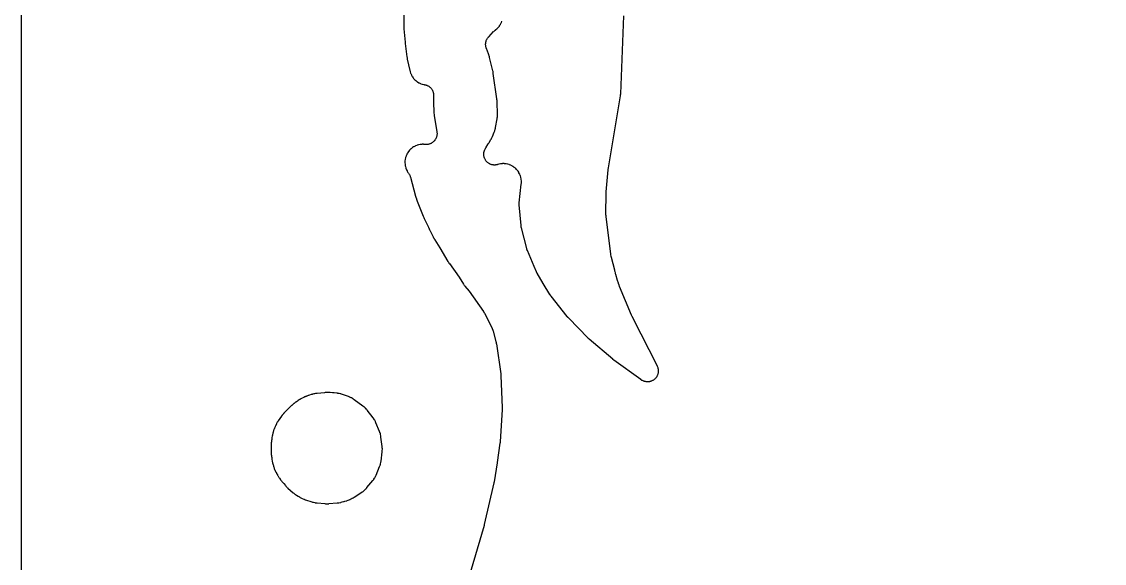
# Model space of a CAD drawing. Header units: millimetres. Extents: x 0 to 300, y 0 to 300.
# Drawn here: x -0.1 to 150, y 75 to 150 of the extents above; entities that cross this region are included whole.
import ezdxf

# ---------------------------------------------------------------- set-up
doc = ezdxf.new("R2010")
doc.units = ezdxf.units.MM
doc.layers.add('CUT', color=7, linetype='CONTINUOUS')

msp = doc.modelspace()

# ---------------------------------------------------------------- linework, layer by layer
at = {"layer": 'CUT'}
for points in [[(298.5102, -0.0625), (1.4375, -0.0625), (0.5522, -0.0625), (0.4788, -0.0589), (0.4206, -0.0503), (0.3635, -0.036), (0.3082, -0.0162), (0.255, 0.009), (0.2046, 0.0392), (0.1573, 0.0743), (0.1137, 0.1137), (0.0743, 0.1573), (0.0392, 0.2046), (0.009, 0.255), (-0.0162, 0.3082), (-0.036, 0.3635), (-0.0503, 0.4206), (-0.0589, 0.4788), (-0.0625, 0.5522), (-0.0625, 1.4375), (-0.0625, 298.5625)], [(52.8816, 151.1043), (52.9049, 149.32), (52.9052, 149.3063), (52.9084, 149.2168), (52.9091, 149.203), (52.9118, 149.1568), (52.9133, 149.1129), (52.9139, 149.0991), (52.9189, 149.0095), (52.9198, 148.9957), (53.0641, 147.1645), (53.0647, 147.1571), (53.0694, 147.1057), (53.0702, 147.0978), (53.0769, 147.0338), (53.0777, 147.026), (53.0837, 146.9755), (53.0847, 146.9672), (53.3266, 145.1339), (53.3284, 145.121), (53.3412, 145.0379), (53.3433, 145.0252), (53.3616, 144.9212), (53.364, 144.9084), (53.3804, 144.8259), (53.383, 144.8133), (53.7278, 143.2527), (53.7313, 143.2379), (53.755, 143.1421), (53.7589, 143.1274), (53.7746, 143.0702), (53.7834, 143.0411), (53.8444, 142.8562), (53.8663, 142.7996), (53.9446, 142.6243), (53.9721, 142.5701), (54.0677, 142.4036), (54.1006, 142.3525), (54.2126, 142.1966), (54.2505, 142.1491), (54.3776, 142.0052), (54.4201, 141.9618), (54.5611, 141.8315), (54.6078, 141.7926), (54.7613, 141.6773), (54.8116, 141.6433), (54.976, 141.5441), (55.0295, 141.5153), (55.2031, 141.4332), (55.2592, 141.4101), (55.4402, 141.3459), (55.4984, 141.3286), (55.6858, 141.2829), (55.7305, 141.2737), (55.7333, 141.2733), (55.7555, 141.2693), (55.8434, 141.2526), (55.9315, 141.2311), (55.9894, 141.2139), (56.0749, 141.1836), (56.1308, 141.1607), (56.2129, 141.122), (56.2661, 141.0935), (56.3439, 141.0467), (56.394, 141.013), (56.4666, 140.9587), (56.5131, 140.9201), (56.5799, 140.8587), (56.6222, 140.8157), (56.6825, 140.7479), (56.7203, 140.7008), (56.7735, 140.6272), (56.8063, 140.5766), (56.8518, 140.4981), (56.8794, 140.4443), (56.9167, 140.3617), (56.9388, 140.3054), (56.9676, 140.2194), (56.9839, 140.1612), (57.0039, 140.0728), (57.0142, 140.0132), (57.0252, 139.9232), (57.0295, 139.8629), (57.0314, 139.7722), (57.0289, 139.6892), (57.0264, 139.6439), (56.9974, 139.2823), (56.9961, 139.263), (56.9901, 139.1375), (56.9895, 139.1181), (56.987, 138.9605), (56.987, 138.9412), (56.9891, 138.8155), (56.9897, 138.7962), (57.0553, 137.4508), (57.0564, 137.4334), (57.0652, 137.3205), (57.0668, 137.3031), (57.082, 137.1617), (57.0841, 137.1444), (57.0994, 137.0322), (57.102, 137.015), (57.479, 134.7504), (57.485, 134.7077), (57.4942, 134.6293), (57.5002, 134.5434), (57.5014, 134.486), (57.4991, 134.3999), (57.4949, 134.3427), (57.4843, 134.2572), (57.4746, 134.2007), (57.456, 134.1166), (57.4409, 134.0612), (57.4143, 133.9793), (57.394, 133.9256), (57.3597, 133.8466), (57.3343, 133.7952), (57.2926, 133.7198), (57.2625, 133.671), (57.2137, 133.5999), (57.179, 133.5542), (57.1237, 133.4882), (57.0848, 133.446), (57.0235, 133.3856), (56.9807, 133.3473), (56.9139, 133.293), (56.8677, 133.259), (56.7959, 133.2113), (56.7467, 133.1819), (56.6707, 133.1413), (56.6189, 133.1167), (56.5393, 133.0836), (56.4854, 133.0641), (56.4031, 133.0387), (56.3475, 133.0244), (56.2631, 133.0071), (56.2065, 132.9982), (56.1208, 132.9889), (56.0635, 132.9855), (55.9774, 132.9845), (55.8996, 132.9873), (55.8517, 132.9903), (55.8499, 132.9905), (55.8451, 132.9909), (55.69, 133.0057), (55.6322, 133.0084), (55.4493, 133.0081), (55.3915, 133.0052), (55.2095, 132.9873), (55.1523, 132.9788), (54.9728, 132.9434), (54.9167, 132.9295), (54.7415, 132.8771), (54.6869, 132.8578), (54.5176, 132.7887), (54.4651, 132.7643), (54.3032, 132.6792), (54.2534, 132.6498), (54.1004, 132.5495), (54.0537, 132.5155), (53.9111, 132.401), (53.8678, 132.3626), (53.7369, 132.2348), (53.6975, 132.1925), (53.5795, 132.0527), (53.5444, 132.0068), (53.4404, 131.8563), (53.4099, 131.8072), (53.3209, 131.6474), (53.2952, 131.5955), (53.222, 131.4279), (53.2015, 131.3739), (53.1448, 131.2), (53.1295, 131.1442), (53.0898, 130.9656), (53.08, 130.9086), (53.0577, 130.7271), (53.0534, 130.6694), (53.0486, 130.4866), (53.0499, 130.4287), (53.0628, 130.2463), (53.0697, 130.1888), (53.1001, 130.0085), (53.1125, 129.952), (53.1601, 129.7754), (53.1778, 129.7203), (53.2423, 129.5492), (53.2652, 129.4961), (53.3458, 129.3319), (53.3738, 129.2812), (53.4698, 129.1256), (53.5026, 129.0779), (53.5364, 129.0333), (53.5618, 128.9981), (53.6069, 128.9324), (53.6525, 128.8584), (53.6804, 128.8077), (53.7187, 128.7297), (53.7417, 128.6766), (53.7722, 128.5952), (53.7966, 128.5194), (53.8089, 128.4777), (54.5257, 125.8134), (54.5301, 125.798), (54.553, 125.721), (54.5665, 125.6712), (54.5696, 125.66), (54.5838, 125.6111), (54.5911, 125.5877), (54.6398, 125.4427), (54.6477, 125.4205), (54.6622, 125.3822), (54.6663, 125.3719), (54.6949, 125.3006), (54.6996, 125.2891), (54.7694, 125.125), (55.5726, 123.0535), (55.5774, 123.0415), (55.6096, 122.9635), (55.6147, 122.9516), (55.6572, 122.8546), (55.6625, 122.8428), (55.6981, 122.7663), (55.7036, 122.7546), (56.2626, 121.6161), (56.3392, 121.436), (56.3468, 121.419), (56.3976, 121.3092), (56.4056, 121.2925), (56.4736, 121.1568), (56.4822, 121.1403), (56.5397, 121.0339), (56.5488, 121.0176), (56.5979, 120.9332), (56.9673, 120.1807), (56.9753, 120.165), (57.029, 120.0633), (57.0375, 120.0478), (57.1086, 119.9223), (57.1175, 119.907), (57.1771, 119.8087), (57.1865, 119.7937), (57.9077, 118.6791), (59.0135, 116.7762), (59.0207, 116.7642), (59.0683, 116.6865), (59.0757, 116.6747), (59.1377, 116.5786), (59.1455, 116.5669), (59.1966, 116.4916), (59.2046, 116.4801), (60.5553, 114.5874), (61.1545, 113.6613), (61.1628, 113.6489), (61.2173, 113.5691), (61.2258, 113.557), (61.2967, 113.4585), (61.3055, 113.4466), (61.3639, 113.3696), (61.373, 113.3578), (61.9396, 112.6477), (63.9206, 109.8718), (63.9246, 109.8661), (63.9339, 109.8529), (63.9356, 109.8505), (63.9531, 109.8245), (63.9871, 109.7718), (63.9986, 109.7536), (64.0136, 109.7277), (64.052, 109.6583), (64.0679, 109.6283), (65.1247, 107.5405), (65.1301, 107.5297), (65.1372, 107.5152), (65.157, 107.4717), (65.1881, 107.3987), (65.2012, 107.3661), (65.213, 107.3329), (65.2383, 107.2575), (65.2522, 107.2119), (65.2565, 107.1964), (65.2596, 107.1848), (65.6656, 105.636), (65.6688, 105.6237), (65.6759, 105.595), (65.6788, 105.5826), (65.6823, 105.5676), (65.6851, 105.5552), (65.6914, 105.5263), (65.694, 105.5139), (65.6969, 105.4996), (65.6993, 105.4871), (65.7048, 105.458), (65.7071, 105.4455), (65.7097, 105.4303), (65.7118, 105.4178), (65.7165, 105.3886), (65.7184, 105.376), (66.32, 101.217), (66.3215, 101.2056), (66.325, 101.179), (66.3264, 101.1677), (66.3281, 101.1537), (66.3294, 101.1423), (66.3322, 101.1157), (66.3333, 101.1043), (66.3346, 101.0911), (66.3355, 101.0797), (66.3377, 101.053), (66.3385, 101.0415), (66.3395, 101.0275), (66.3402, 101.0161), (66.3416, 100.9893), (66.3422, 100.9779), (66.5281, 96.5113), (66.5285, 96.4993), (66.5293, 96.4714), (66.5295, 96.4594), (66.5298, 96.4448), (66.5299, 96.4328), (66.5299, 96.4049), (66.5298, 96.3929), (66.5297, 96.3791), (66.5295, 96.3672), (66.5288, 96.3392), (66.5284, 96.3273), (66.5278, 96.3127), (66.5273, 96.3007), (66.5259, 96.2728), (66.5252, 96.2608), (66.2342, 91.7808), (66.2337, 91.7739), (66.2326, 91.7579), (66.2321, 91.751), (66.2307, 91.7345), (66.23, 91.7261), (66.2282, 91.7064), (66.2274, 91.6979), (66.2265, 91.6882), (66.2256, 91.6797), (66.2234, 91.66), (66.2225, 91.6516), (66.222, 91.6472), (66.2207, 91.6372), (66.2177, 91.614), (66.2164, 91.6041), (65.8418, 88.9503), (65.8402, 88.9395), (65.8389, 88.9302), (65.8379, 88.924), (65.8356, 88.9089), (65.8345, 88.9024), (65.4044, 86.2698), (65.4034, 86.264), (65.4011, 86.2504), (65.4001, 86.2446), (65.3977, 86.2309), (65.3964, 86.2238), (65.3933, 86.2073), (65.392, 86.2002), (65.3904, 86.1921), (65.389, 86.185), (65.3857, 86.1684), (65.3842, 86.1614), (65.3835, 86.1578), (65.3817, 86.1495), (65.3774, 86.13), (65.3755, 86.1216), (64.0502, 80.3596), (64.049, 80.3545), (64.0462, 80.3426), (64.0449, 80.3375), (64.042, 80.3254), (64.0405, 80.3192), (64.0369, 80.3047), (64.0353, 80.2985), (64.0334, 80.2913), (64.0318, 80.2851), (64.028, 80.2706), (64.0265, 80.2652), (64.0233, 80.2535), (64.0186, 80.2368), (64.0165, 80.2295), (61.8807, 72.8892)], [(83.3475, 150.8301), (82.9075, 139.9975), (82.9068, 139.9834), (82.905, 139.9504), (82.9041, 139.9363), (82.9028, 139.9191), (82.9017, 139.905), (82.8988, 139.8721), (82.8975, 139.8581), (82.8958, 139.8419), (82.8942, 139.8279), (82.8903, 139.7951), (82.8885, 139.7811), (82.8862, 139.764), (82.8842, 139.75), (82.8792, 139.7173), (82.877, 139.7034), (81.2077, 129.7605), (81.206, 129.7499), (81.1949, 129.6756), (81.1933, 129.6641), (81.1813, 129.5714), (81.1799, 129.5601), (81.1718, 129.4866), (81.1706, 129.4745), (80.8939, 126.4073), (80.893, 126.3952), (80.8875, 126.3165), (80.8868, 126.3043), (80.8819, 126.2053), (80.8814, 126.1932), (80.8791, 126.1143), (80.8789, 126.1021), (80.8554, 123.4794), (80.8556, 123.4591), (80.8589, 123.3275), (80.8597, 123.3072), (80.8694, 123.1423), (80.8709, 123.1221), (80.8831, 122.991), (80.8853, 122.9708), (81.5333, 117.862), (81.5362, 117.8417), (81.5575, 117.7102), (81.5611, 117.69), (81.5934, 117.5261), (81.5977, 117.506), (81.6279, 117.3763), (81.6329, 117.3564), (82.0934, 115.6447), (82.1126, 115.4728), (82.1221, 115.4143), (82.1618, 115.2284), (82.1687, 115.1995), (82.1836, 115.1436), (82.1876, 115.1293), (82.2146, 115.0367), (82.2189, 115.0226), (82.4849, 114.1897), (82.5786, 113.8414), (82.5841, 113.8222), (82.622, 113.6982), (82.6281, 113.6792), (82.6807, 113.5253), (82.6875, 113.5065), (82.7335, 113.3852), (82.7409, 113.3667), (84.4009, 109.3948), (84.4051, 109.3851), (84.4344, 109.3182), (84.439, 109.3079), (84.4772, 109.2252), (84.4819, 109.2152), (84.5132, 109.1505), (84.5185, 109.1399), (84.559, 109.0601), (84.5645, 109.0488), (84.5698, 109.038), (87.991, 102.3076), (88.0104, 102.2672), (88.0439, 102.1922), (88.0763, 102.1087), (88.0952, 102.052), (88.1191, 101.9657), (88.1322, 101.9075), (88.1475, 101.8191), (88.1548, 101.7599), (88.1612, 101.6705), (88.1625, 101.6109), (88.16, 101.5213), (88.1553, 101.4618), (88.1439, 101.3729), (88.1334, 101.3141), (88.1132, 101.2268), (88.0969, 101.1694), (88.0681, 101.0845), (88.0462, 101.0291), (88.0091, 100.9475), (87.9817, 100.8944), (87.9367, 100.8169), (87.9042, 100.7669), (87.8517, 100.6942), (87.8144, 100.6477), (87.7549, 100.5806), (87.7132, 100.538), (87.6473, 100.4772), (87.6015, 100.439), (87.53, 100.385), (87.4806, 100.3515), (87.404, 100.3049), (87.3515, 100.2765), (87.2707, 100.2378), (87.2157, 100.2147), (87.1314, 100.1842), (87.0743, 100.1667), (86.9874, 100.1448), (86.9289, 100.1331), (86.8403, 100.1199), (86.7809, 100.114), (86.6914, 100.1097), (86.6317, 100.1098), (86.5422, 100.1144), (86.4828, 100.1205), (86.3942, 100.134), (86.3358, 100.1459), (86.2489, 100.1681), (86.1919, 100.1858), (86.1078, 100.2166), (86.0528, 100.2398), (85.9721, 100.2788), (85.9011, 100.3176), (85.8565, 100.3436), (85.8499, 100.3478), (85.8441, 100.3514), (85.8301, 100.3602), (85.823, 100.3648), (85.8065, 100.3755), (85.7994, 100.3801), (85.7913, 100.3855), (85.7842, 100.3902), (85.7678, 100.4013), (85.7608, 100.406), (85.7573, 100.4085), (85.749, 100.4142), (85.7299, 100.4277), (85.7218, 100.4335), (81.9938, 103.1226), (81.9864, 103.128), (81.9691, 103.1408), (81.9617, 103.1463), (81.9529, 103.1529), (81.9456, 103.1585), (81.9287, 103.1714), (81.9215, 103.1771), (81.9132, 103.1836), (81.906, 103.1893), (81.8894, 103.2026), (81.8823, 103.2084), (81.8736, 103.2155), (81.8666, 103.2213), (81.8502, 103.235), (81.8432, 103.2409), (78.5764, 106.028), (78.5685, 106.0349), (78.5501, 106.0509), (78.5423, 106.0578), (78.5327, 106.0663), (78.525, 106.0733), (78.507, 106.0898), (78.4993, 106.0969), (78.4906, 106.1051), (78.483, 106.1123), (78.4654, 106.1292), (78.4579, 106.1365), (78.4523, 106.142), (78.4515, 106.1427), (78.4441, 106.1502), (75.7076, 108.9634), (75.6996, 108.9718), (75.681, 108.9914), (75.673, 108.9999), (75.6634, 109.0103), (75.6556, 109.0188), (75.6375, 109.039), (75.6298, 109.0476), (75.621, 109.0576), (75.6134, 109.0664), (75.5959, 109.087), (75.5884, 109.0958), (75.5793, 109.1067), (75.572, 109.1157), (75.5549, 109.1367), (75.5477, 109.1457), (73.3149, 111.9726), (73.3063, 111.9837), (73.2864, 112.0097), (73.278, 112.0209), (73.2678, 112.0346), (73.2595, 112.046), (73.2405, 112.0726), (73.2324, 112.084), (73.2232, 112.0972), (73.2153, 112.1088), (73.1971, 112.136), (73.1894, 112.1477), (73.1801, 112.1621), (73.1726, 112.1739), (73.1552, 112.2016), (73.1479, 112.2135), (72.2182, 113.7508), (71.3806, 115.1515), (71.3727, 115.1648), (71.3547, 115.1961), (71.3471, 115.2096), (71.338, 115.2261), (71.3306, 115.2397), (71.3181, 115.2633), (71.3133, 115.2736), (71.3069, 115.2873), (71.2923, 115.3195), (71.2861, 115.3334), (70.9541, 116.0992), (70.0211, 118.2973), (70.0184, 118.3037), (70.0121, 118.3187), (70.011, 118.3214), (69.9996, 118.3507), (69.9776, 118.4098), (69.9704, 118.4302), (69.9613, 118.4588), (69.9387, 118.5352), (69.9297, 118.5682), (69.1921, 121.4635), (69.1899, 121.4724), (69.1865, 121.4862), (69.1812, 121.509), (69.1747, 121.5392), (69.1692, 121.5663), (69.1652, 121.588), (69.163, 121.6004), (69.1622, 121.605), (69.1581, 121.632), (69.1497, 121.692), (69.1454, 121.728), (69.1442, 121.7403), (69.1434, 121.7493), (68.8879, 124.6473), (68.887, 124.6585), (68.8859, 124.6736), (68.8836, 124.7184), (68.8821, 124.7759), (68.8856, 124.8488), (68.8888, 124.8928), (68.8902, 124.9076), (68.8914, 124.9186), (69.1736, 127.5016), (69.1751, 127.5164), (69.1832, 127.6126), (69.1843, 127.6274), (69.1877, 127.6853), (69.1887, 127.715), (69.1906, 127.9053), (69.1882, 127.9647), (69.1715, 128.1517), (69.1633, 128.2105), (69.1282, 128.395), (69.1142, 128.4527), (69.061, 128.6327), (69.0414, 128.6888), (68.9706, 128.8627), (68.9456, 128.9166), (68.858, 129.0826), (68.8277, 129.1337), (68.7241, 129.2903), (68.689, 129.3382), (68.5704, 129.4838), (68.5307, 129.5279), (68.3983, 129.6611), (68.3544, 129.7011), (68.2096, 129.8205), (68.1619, 129.856), (68.0059, 129.9605), (67.955, 129.9911), (67.7895, 130.0797), (67.7358, 130.105), (67.5623, 130.1768), (67.5064, 130.1968), (67.3266, 130.2511), (67.269, 130.2654), (67.0848, 130.3017), (67.026, 130.3102), (66.8391, 130.3281), (66.7798, 130.3308), (66.592, 130.3301), (66.5327, 130.3269), (66.346, 130.3077), (66.2873, 130.2987), (66.1033, 130.261), (66.0458, 130.2463), (65.9405, 130.2136), (65.8986, 130.2017), (65.8213, 130.1818), (65.736, 130.1641), (65.6787, 130.1551), (65.5921, 130.1458), (65.5342, 130.1424), (65.4471, 130.1415), (65.3892, 130.1437), (65.3024, 130.1512), (65.2449, 130.159), (65.1593, 130.1749), (65.1029, 130.1882), (65.0191, 130.2123), (64.9643, 130.231), (64.8833, 130.2631), (64.8305, 130.287), (64.753, 130.3268), (64.7027, 130.3557), (64.6294, 130.4027), (64.5822, 130.4364), (64.5138, 130.4903), (64.47, 130.5284), (64.4071, 130.5886), (64.3673, 130.6308), (64.3105, 130.6968), (64.2749, 130.7426), (64.2248, 130.8138), (64.1938, 130.8628), (64.1508, 130.9386), (64.1247, 130.9904), (64.0892, 131.0699), (64.0682, 131.124), (64.0406, 131.2066), (64.0249, 131.2624), (64.0055, 131.3473), (63.9953, 131.4044), (63.9841, 131.4908), (63.9794, 131.5486), (63.9767, 131.6356), (63.9776, 131.6936), (63.9833, 131.7805), (63.9898, 131.8382), (64.0039, 131.9241), (64.016, 131.9808), (64.0383, 132.065), (64.0558, 132.1203), (64.0861, 132.202), (64.1089, 132.2553), (64.147, 132.3336), (64.1853, 132.4036), (64.2071, 132.4413), (64.2543, 132.5184), (64.584, 133.0571), (64.6646, 133.1889), (64.7012, 133.2486), (64.9518, 133.6582), (64.9574, 133.6675), (64.9956, 133.7325), (65.0012, 133.7422), (65.0254, 133.7853), (65.0367, 133.8063), (65.1043, 133.9385), (65.1143, 133.9591), (65.1311, 133.9951), (65.1355, 134.0049), (65.1657, 134.0732), (65.1705, 134.0842), (65.4175, 134.6742), (65.4237, 134.6896), (65.4622, 134.7892), (65.4679, 134.8046), (65.4894, 134.8651), (65.4996, 134.8964), (65.56, 135.1013), (65.5684, 135.1331), (65.5832, 135.1956), (65.5867, 135.2116), (65.6084, 135.3163), (65.6116, 135.3324), (65.8259, 136.5305), (65.8284, 136.5456), (65.8434, 136.6436), (65.8455, 136.6587), (65.853, 136.7178), (65.8561, 136.7481), (65.871, 136.9458), (65.8725, 136.9763), (65.874, 137.0358), (65.8741, 137.0511), (65.874, 137.1502), (65.8738, 137.1655), (65.8288, 138.8701), (65.8281, 138.8869), (65.8222, 138.9964), (65.821, 139.0132), (65.8097, 139.1503), (65.808, 139.1671), (65.7959, 139.276), (65.7938, 139.2927), (65.2987, 142.8362), (65.2966, 142.8501), (65.2818, 142.9405), (65.2793, 142.9544), (65.2581, 143.0674), (65.2553, 143.0812), (65.2363, 143.1707), (65.2332, 143.1845), (64.7889, 145.0586), (64.7838, 145.0789), (64.7478, 145.21), (64.7419, 145.2301), (64.6911, 145.3929), (64.6845, 145.4128), (64.6395, 145.5411), (64.6322, 145.5607), (64.3445, 146.2977), (64.33, 146.3376), (64.3051, 146.4112), (64.2819, 146.4928), (64.2689, 146.5478), (64.2534, 146.6312), (64.2458, 146.6871), (64.2382, 146.7716), (64.2358, 146.8281), (64.2362, 146.9129), (64.2392, 146.9693), (64.2476, 147.0537), (64.2558, 147.1096), (64.2721, 147.1928), (64.2856, 147.2477), (64.3097, 147.329), (64.3282, 147.3824), (64.3599, 147.4611), (64.3834, 147.5124), (64.4223, 147.5878), (64.4505, 147.6367), (64.4964, 147.7081), (64.5291, 147.7541), (64.5814, 147.8209), (64.6322, 147.8797), (64.6607, 147.9112), (65.3333, 148.6197), (65.3596, 148.6463), (65.4089, 148.6941), (65.4649, 148.7439), (65.518, 148.7874), (65.5475, 148.8106), (65.5739, 148.8305), (65.5807, 148.8357), (65.6455, 148.8858), (65.6679, 148.9041), (65.808, 149.0239), (65.8508, 149.0642), (65.984, 149.2029), (66.0236, 149.2485), (66.1413, 149.3986), (66.1761, 149.448), (66.2781, 149.6092), (66.3078, 149.6618), (66.3931, 149.8325), (66.4173, 149.8878), (66.485, 150.0662)]]:
    msp.add_lwpolyline(points, dxfattribs=at)
msp.add_lwpolyline([(35.272, 87.4023), (35.3696, 87.2275), (35.3853, 87.201), (35.4172, 87.1501), (35.4256, 87.1371), (35.481, 87.0537), (35.4897, 87.041), (35.549, 86.9564), (35.5748, 86.9121), (35.5811, 86.9014), (35.6233, 86.8322), (35.6299, 86.8216), (35.6562, 86.7805), (35.6701, 86.7597), (35.7629, 86.6268), (35.7776, 86.6066), (35.8072, 86.5679), (35.8148, 86.558), (35.8653, 86.4945), (35.8732, 86.4849), (35.9158, 86.4336), (35.926, 86.419), (35.9362, 86.405), (36.0036, 86.3145), (36.0142, 86.3007), (36.0562, 86.2476), (36.0786, 86.2211), (36.2285, 86.0526), (36.2524, 86.0274), (36.2564, 86.0233), (36.4864, 85.7463), (36.4936, 85.7379), (36.544, 85.6793), (36.5516, 85.6707), (36.5855, 85.6329), (36.6021, 85.6151), (36.7082, 85.5059), (36.7249, 85.4894), (36.7545, 85.4613), (36.7625, 85.4538), (36.8189, 85.4021), (36.8281, 85.3939), (37.5612, 84.7493), (37.5714, 84.7404), (37.6385, 84.6841), (37.6489, 84.6755), (37.69, 84.6426), (37.7114, 84.6262), (37.8528, 84.5228), (37.8749, 84.5074), (37.9188, 84.4782), (37.9301, 84.4709), (38.0042, 84.424), (38.0157, 84.417), (38.2349, 84.2852), (38.2744, 84.2589), (38.4268, 84.1675), (38.4622, 84.1485), (38.6114, 84.0588), (38.6263, 84.0501), (38.7237, 83.9952), (38.7389, 83.987), (38.7983, 83.9558), (38.8292, 83.9406), (39.0327, 83.8481), (39.0645, 83.8348), (39.1271, 83.8105), (39.1432, 83.8046), (39.2487, 83.7672), (39.265, 83.7617), (40.133, 83.4818), (40.1487, 83.477), (40.251, 83.4471), (40.2668, 83.4427), (40.3287, 83.4264), (40.3607, 83.419), (40.5694, 83.3761), (40.6017, 83.3704), (40.665, 83.361), (40.6813, 83.3588), (40.7114, 83.3551), (40.728, 83.3525), (40.7787, 83.3456), (40.7916, 83.344), (40.8762, 83.3345), (40.8892, 83.3331), (41.9598, 83.2355), (41.9732, 83.2345), (42.0604, 83.2285), (42.0738, 83.2277), (42.1263, 83.2253), (42.1532, 83.2246), (42.3279, 83.2244), (42.3548, 83.225), (42.4073, 83.2273), (42.4207, 83.228), (42.5079, 83.2338), (42.5213, 83.2348), (43.6708, 83.3367), (43.6873, 83.3384), (43.7945, 83.3509), (43.8109, 83.353), (43.875, 83.3623), (43.9077, 83.3679), (44.1191, 83.4106), (44.1514, 83.418), (44.2141, 83.4343), (44.2301, 83.4387), (44.3337, 83.4687), (44.3496, 83.4736), (44.5549, 83.5393), (44.6169, 83.5499), (44.634, 83.5531), (44.7008, 83.5665), (44.7348, 83.5744), (44.9541, 83.632), (44.9876, 83.6419), (45.0523, 83.663), (45.0688, 83.6686), (45.1756, 83.7069), (45.192, 83.713), (45.3099, 83.7592), (45.3239, 83.7649), (45.4145, 83.803), (45.4283, 83.8091), (45.4822, 83.8333), (45.5094, 83.8465), (45.6842, 83.9362), (45.7108, 83.9506), (45.7619, 83.9802), (45.7749, 83.9879), (45.8587, 84.0393), (45.8715, 84.0474), (46.0269, 84.1481), (47.0933, 84.8373), (47.106, 84.8457), (47.1876, 84.9015), (47.2001, 84.9102), (47.2261, 84.929), (47.228, 84.9303), (47.2406, 84.9394), (47.2482, 84.9449), (47.2487, 84.9453), (47.2766, 84.9654), (47.301, 84.9841), (47.4544, 85.1074), (47.5002, 85.1483), (47.6402, 85.2867), (47.6615, 85.3088), (47.7019, 85.3531), (47.7121, 85.3646), (47.7775, 85.44), (47.7874, 85.4518), (48.6057, 86.446), (48.6151, 86.4576), (48.675, 86.5342), (48.6841, 86.5461), (48.7189, 86.593), (48.7361, 86.6175), (48.8426, 86.7769), (48.8733, 86.8282), (48.9634, 86.9974), (48.9768, 87.0242), (49.0016, 87.077), (49.0078, 87.0906), (49.047, 87.1796), (49.0528, 87.1934), (49.0553, 87.1994), (49.5411, 88.3829), (49.546, 88.3952), (49.5768, 88.4754), (49.5814, 88.4877), (49.5989, 88.5363), (49.6073, 88.5614), (49.6576, 88.7231), (49.671, 88.7742), (49.7069, 88.9397), (49.7119, 88.9657), (49.7206, 89.0165), (49.7227, 89.0296), (49.7353, 89.1145), (49.7371, 89.1276), (49.9009, 90.4285), (49.9012, 90.4314), (49.9027, 90.444), (49.9112, 90.5261), (49.9124, 90.5387), (49.9165, 90.5882), (49.9181, 90.6136), (49.9247, 90.7763), (49.9246, 90.8271), (49.9174, 90.9899), (49.9158, 91.0152), (49.9115, 91.0647), (49.9102, 91.0773), (49.9014, 91.1594), (49.8999, 91.172), (49.7322, 92.4664), (49.7304, 92.479), (49.718, 92.5607), (49.716, 92.5732), (49.7075, 92.6222), (49.7027, 92.6471), (49.6681, 92.8064), (49.6604, 92.8361), (49.6602, 92.8367), (49.6567, 92.8501), (49.6552, 92.8556), (49.6552, 92.8559), (49.6473, 92.8859), (49.5991, 93.0415), (49.591, 93.0656), (49.5743, 93.1124), (49.5699, 93.1243), (49.5405, 93.2016), (49.5359, 93.2134), (49.0354, 94.4486), (49.0301, 94.4613), (48.9946, 94.5434), (48.989, 94.556), (48.9665, 94.6048), (48.9544, 94.6296), (48.8735, 94.7863), (48.846, 94.834), (48.751, 94.9827), (48.7357, 95.0055), (48.7047, 95.0495), (48.6966, 95.0606), (48.6434, 95.1325), (48.6351, 95.1435), (48.6333, 95.1457), (47.8255, 96.186), (47.8167, 96.1971), (47.7587, 96.2682), (47.7497, 96.2791), (47.7138, 96.321), (47.6949, 96.342), (47.571, 96.474), (47.5304, 96.5132), (47.3945, 96.6329), (47.3729, 96.6511), (47.3299, 96.6856), (47.3187, 96.6943), (47.2457, 96.7499), (47.2344, 96.7584), (46.0358, 97.6286), (45.9707, 97.6759), (45.9589, 97.6843), (45.8814, 97.7377), (45.8694, 97.7458), (45.8221, 97.7768), (45.7975, 97.792), (45.6376, 97.8861), (45.5864, 97.913), (45.4181, 97.9912), (45.3916, 98.0027), (45.3392, 98.024), (45.3258, 98.0293), (45.2378, 98.0627), (45.2242, 98.0677), (44.3981, 98.3585), (44.3818, 98.364), (44.275, 98.3982), (44.2585, 98.4032), (44.1939, 98.4219), (44.1605, 98.4305), (43.942, 98.4801), (43.9081, 98.4868), (43.8418, 98.4979), (43.8247, 98.5005), (43.7137, 98.5159), (43.6966, 98.518), (43.2629, 98.5652), (43.1868, 98.5779), (43.1218, 98.5852), (43.0346, 98.5901), (42.6833, 98.6284), (42.6697, 98.6297), (42.5818, 98.6372), (42.5682, 98.6383), (42.5153, 98.6416), (42.4881, 98.6427), (42.314, 98.6458), (42.2597, 98.6443), (42.086, 98.6317), (42.059, 98.6291), (42.0063, 98.6229), (41.9928, 98.6211), (41.9054, 98.6088), (41.8919, 98.6067), (41.4131, 98.5278), (40.8821, 98.4998), (40.868, 98.4989), (40.776, 98.4919), (40.7619, 98.4906), (40.7067, 98.4851), (40.6786, 98.4816), (40.4986, 98.4549), (40.443, 98.4439), (40.2664, 98.4003), (40.239, 98.3929), (40.1858, 98.3771), (40.1723, 98.3729), (40.0845, 98.3445), (40.0711, 98.34), (39.8355, 98.2575), (39.6783, 98.2156), (39.6226, 98.1978), (39.4471, 98.1321), (39.4199, 98.1212), (39.3675, 98.0986), (39.3541, 98.0926), (39.3226, 98.0781), (39.2638, 98.0575), (39.2471, 98.0514), (39.1393, 98.0101), (39.1228, 98.0035), (39.0589, 97.9768), (39.0266, 97.9621), (38.8193, 97.8607), (38.7879, 97.8442), (38.7276, 97.8101), (38.7122, 97.8012), (38.6135, 97.7414), (38.5984, 97.732), (38.5394, 97.6939), (38.5085, 97.6778), (38.4947, 97.6703), (38.4411, 97.6405), (38.4141, 97.6245), (38.2411, 97.5159), (38.2149, 97.4985), (38.1647, 97.4632), (38.152, 97.454), (38.07, 97.3931), (38.0575, 97.3835), (38.0517, 97.3789), (38.0099, 97.352), (37.9978, 97.3439), (37.9198, 97.2909), (37.9079, 97.2826), (37.8619, 97.2496), (37.8387, 97.2321), (37.691, 97.115), (37.6687, 97.0965), (37.626, 97.0592), (37.6152, 97.0495), (37.5458, 96.9857), (37.5352, 96.9758), (37.5237, 96.9647), (37.3653, 96.8404), (37.3496, 96.8277), (37.2495, 96.7436), (37.2343, 96.7304), (37.1123, 96.6207), (37.0976, 96.607), (37.0033, 96.5163), (36.9891, 96.5021), (36.3333, 95.8277), (36.3228, 95.8166), (36.2554, 95.7436), (36.2452, 95.7323), (36.2058, 95.6874), (36.1862, 95.6639), (36.1586, 95.629), (36.0798, 95.5366), (36.0613, 95.514), (36.0265, 95.4688), (36.0177, 95.4571), (35.9615, 95.3806), (35.953, 95.3687), (35.484, 94.6965), (35.4756, 94.6842), (35.4223, 94.6036), (35.4143, 94.5911), (35.3834, 94.5418), (35.3683, 94.5162), (35.2739, 94.3476), (35.26, 94.3212), (35.2342, 94.2692), (35.2278, 94.2558), (35.187, 94.1681), (35.1809, 94.1546), (35.1472, 94.0773), (35.1451, 94.0735), (35.1312, 94.0478), (35.0463, 93.8807), (35.0224, 93.8273), (34.9542, 93.6527), (34.9442, 93.6252), (34.9261, 93.5711), (34.9216, 93.5572), (34.9209, 93.5551), (34.8884, 93.4739), (34.8821, 93.4575), (34.8584, 93.3931), (34.8473, 93.3598), (34.7812, 93.1411), (34.772, 93.1072), (34.756, 93.0405), (34.7522, 93.0233), (34.7289, 92.9114), (34.7255, 92.8942), (34.7146, 92.8326), (34.7034, 92.793), (34.6996, 92.7789), (34.6762, 92.6876), (34.6728, 92.6735), (34.6601, 92.6183), (34.6542, 92.5899), (34.6208, 92.4045), (34.6164, 92.3758), (34.609, 92.3196), (34.6073, 92.3052), (34.5974, 92.2115), (34.596, 92.197), (34.5915, 92.1414), (34.5662, 91.9996), (34.5641, 91.9868), (34.551, 91.9029), (34.5491, 91.89), (34.5424, 91.8394), (34.5395, 91.8135), (34.5244, 91.6445), (34.5226, 91.6185), (34.5203, 91.5675), (34.5198, 91.5544), (34.5178, 91.4696), (34.5176, 91.4566), (34.5171, 91.2324), (34.5096, 91.1398), (34.5087, 91.1277), (34.5039, 91.049), (34.5032, 91.0369), (34.5013, 90.9896), (34.5008, 90.9653), (34.5007, 90.8078), (34.5011, 90.7835), (34.503, 90.7362), (34.5036, 90.7241), (34.5083, 90.6454), (34.5092, 90.6333), (34.5157, 90.5526), (34.5152, 90.3285), (34.5153, 90.3155), (34.5169, 90.2312), (34.5173, 90.2182), (34.5194, 90.1675), (34.521, 90.1416), (34.5353, 89.9736), (34.538, 89.9478), (34.5445, 89.8975), (34.5462, 89.8846), (34.5588, 89.8012), (34.5609, 89.7884), (34.591, 89.6135), (34.5969, 89.5406), (34.5982, 89.5264), (34.6078, 89.4345), (34.6094, 89.4203), (34.6165, 89.3652), (34.6208, 89.3371), (34.653, 89.155), (34.6586, 89.1271), (34.6708, 89.0729), (34.6741, 89.0591), (34.6967, 88.9694), (34.7003, 88.9556), (34.7117, 88.9145), (34.7155, 88.8921), (34.7188, 88.8748), (34.7416, 88.7623), (34.7454, 88.7451), (34.7611, 88.678), (34.7701, 88.6439), (34.8354, 88.4241), (34.8464, 88.3905), (34.8699, 88.3258), (34.8761, 88.3093), (34.886, 88.2842), (34.8877, 88.2784), (34.9117, 88.1985), (34.9155, 88.1862), (34.9309, 88.1385), (34.9393, 88.1142), (34.9966, 87.9599), (35.0165, 87.9126), (35.0868, 87.7638), (35.0982, 87.7408), (35.1215, 87.6964), (35.1276, 87.6851), (35.168, 87.6121), (35.1743, 87.6009), (35.1862, 87.5806), (35.2245, 87.4974), (35.2311, 87.4835), (35.2577, 87.4296)], close=True, dxfattribs=at)

doc.saveas('drawing.dxf')
